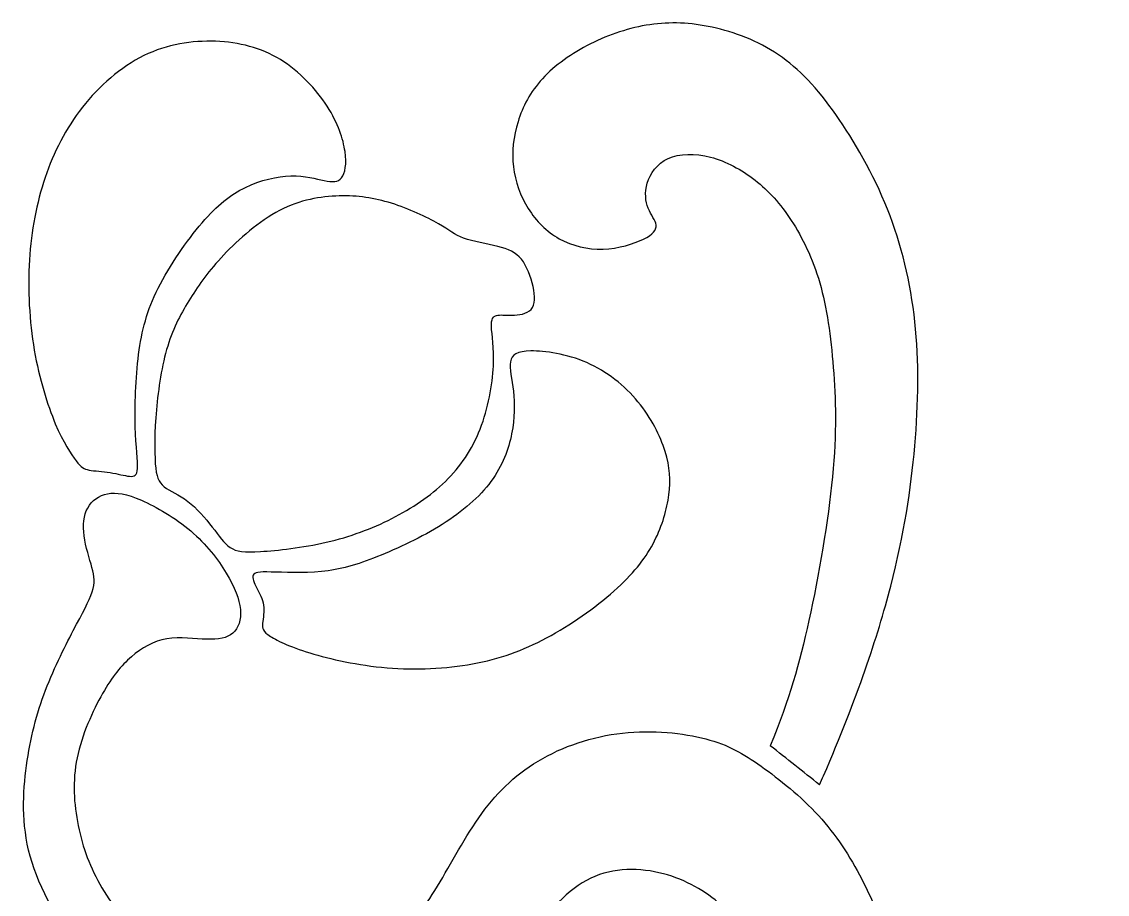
# Model space of a CAD drawing. Extents: x -11 to 8.6, y -2.9 to 35.2.
# Drawn here: x 3.935 to 6.138, y 7.253 to 9.022 of the extents above; entities that cross this region are included whole.
import ezdxf

# ---------------------------------------------------------------- set-up
doc = ezdxf.new("R2010")
doc.units = 0
doc.header["$MEASUREMENT"] = 0
doc.layers.add('LAYER_1', color=7, linetype='CONTINUOUS')

msp = doc.modelspace()

# ---------------------------------------------------------------- linework, layer by layer
at = {"layer": 'LAYER_1'}
for points, knots in [([(5.55396, 7.47463), (5.55668, 7.48087), (5.55937, 7.48708), (5.562, 7.49321), (5.562, 7.49321), (5.63092, 7.65311), (5.67111, 7.77254), (5.69823, 7.87782), (5.69823, 7.87782), (5.72535, 7.98311), (5.73944, 8.07434), (5.74706, 8.16194), (5.74706, 8.16194), (5.7547, 8.24956), (5.75592, 8.33355), (5.74728, 8.41371), (5.74728, 8.41371), (5.73864, 8.49389), (5.72014, 8.57026), (5.69161, 8.64199), (5.69161, 8.64199), (5.66309, 8.71373), (5.62448, 8.78086), (5.58692, 8.8341), (5.58692, 8.8341), (5.54935, 8.88734), (5.51275, 8.92675), (5.47057, 8.95527), (5.47057, 8.95527), (5.42838, 8.9838), (5.38053, 9.0015), (5.33613, 9.01114), (5.33613, 9.01114), (5.29173, 9.02078), (5.25073, 9.02239), (5.20954, 9.01637), (5.20954, 9.01637), (5.16835, 9.01034), (5.12695, 8.99665), (5.08899, 8.97756), (5.08899, 8.97756), (5.051, 8.95848), (5.01643, 8.93397), (4.99153, 8.90684), (4.99153, 8.90684), (4.96661, 8.87972), (4.95132, 8.84996), (4.9419, 8.81963), (4.9419, 8.81963), (4.93245, 8.7893), (4.92881, 8.75833), (4.93242, 8.7282), (4.93242, 8.7282), (4.93604, 8.69807), (4.94691, 8.66871), (4.96277, 8.64341), (4.96277, 8.64341), (4.97864, 8.61809), (4.99957, 8.59678), (5.02567, 8.58233), (5.02567, 8.58233), (5.05179, 8.56786), (5.08315, 8.56022), (5.11449, 8.56122), (5.11449, 8.56122), (5.14584, 8.56222), (5.17719, 8.57187), (5.19647, 8.58131), (5.19647, 8.58131), (5.21576, 8.59075), (5.22301, 8.60001), (5.22201, 8.60985), (5.22201, 8.60985), (5.22099, 8.61969), (5.21175, 8.63016), (5.20613, 8.64421), (5.20613, 8.64421), (5.2005, 8.65828), (5.19848, 8.67596), (5.20429, 8.69505), (5.20429, 8.69505), (5.21012, 8.71413), (5.22381, 8.73465), (5.24651, 8.7451), (5.24651, 8.7451), (5.26922, 8.75554), (5.30097, 8.75594), (5.3325, 8.7477), (5.3325, 8.7477), (5.36405, 8.73946), (5.39542, 8.72259), (5.42294, 8.7011), (5.42294, 8.7011), (5.45047, 8.67959), (5.47418, 8.65345), (5.49647, 8.61929), (5.49647, 8.61929), (5.51878, 8.58514), (5.53971, 8.54294), (5.55416, 8.49271), (5.55416, 8.49271), (5.56863, 8.44247), (5.57667, 8.38418), (5.58168, 8.3209), (5.58168, 8.3209), (5.58671, 8.25759), (5.58872, 8.18926), (5.58008, 8.09966), (5.58008, 8.09966), (5.57144, 8.01003), (5.55214, 7.8991), (5.53225, 7.8079), (5.53225, 7.8079), (5.51295, 7.71937), (5.49305, 7.64936), (5.45391, 7.55405)], [0, 0, 0, 0, 0.0333333, 0.0333333, 0.0333333, 0.0333333, 0.0666667, 0.0666667, 0.0666667, 0.0666667, 0.1, 0.1, 0.1, 0.1, 0.1333333, 0.1333333, 0.1333333, 0.1333333, 0.1666667, 0.1666667, 0.1666667, 0.1666667, 0.2, 0.2, 0.2, 0.2, 0.2333333, 0.2333333, 0.2333333, 0.2333333, 0.2666667, 0.2666667, 0.2666667, 0.2666667, 0.3, 0.3, 0.3, 0.3, 0.3333333, 0.3333333, 0.3333333, 0.3333333, 0.3666667, 0.3666667, 0.3666667, 0.3666667, 0.4, 0.4, 0.4, 0.4, 0.4333333, 0.4333333, 0.4333333, 0.4333333, 0.4666667, 0.4666667, 0.4666667, 0.4666667, 0.5, 0.5, 0.5, 0.5, 0.5333333, 0.5333333, 0.5333333, 0.5333333, 0.5666667, 0.5666667, 0.5666667, 0.5666667, 0.6, 0.6, 0.6, 0.6, 0.6333333, 0.6333333, 0.6333333, 0.6333333, 0.6666667, 0.6666667, 0.6666667, 0.6666667, 0.7, 0.7, 0.7, 0.7, 0.7333333, 0.7333333, 0.7333333, 0.7333333, 0.7666667, 0.7666667, 0.7666667, 0.7666667, 0.8, 0.8, 0.8, 0.8, 0.8333333, 0.8333333, 0.8333333, 0.8333333, 0.8666667, 0.8666667, 0.8666667, 0.8666667, 0.9, 0.9, 0.9, 0.9, 0.9333333, 0.9333333, 0.9333333, 0.9333333, 1, 1, 1, 1]), ([(4.05763, 8.84879), (4.09158, 8.89199), (4.1354, 8.93059), (4.18261, 8.95369), (4.18261, 8.95369), (4.22984, 8.9768), (4.28047, 8.98444), (4.32808, 8.98263), (4.32808, 8.98263), (4.37571, 8.98083), (4.42033, 8.96956), (4.4595, 8.94567), (4.4595, 8.94567), (4.49869, 8.92175), (4.53246, 8.88517), (4.55455, 8.85081), (4.55455, 8.85081), (4.57666, 8.81646), (4.5871, 8.7843), (4.59071, 8.75899), (4.59071, 8.75899), (4.59434, 8.73367), (4.59111, 8.71517), (4.5839, 8.70593), (4.5839, 8.70593), (4.57666, 8.69669), (4.5654, 8.69669), (4.54854, 8.70009), (4.54854, 8.70009), (4.53166, 8.70352), (4.50913, 8.71036), (4.481, 8.70975), (4.481, 8.70975), (4.45288, 8.70915), (4.41912, 8.70111), (4.38879, 8.68646), (4.38879, 8.68646), (4.35845, 8.67179), (4.33151, 8.65046), (4.30058, 8.6145), (4.30058, 8.6145), (4.26963, 8.57854), (4.23465, 8.52788), (4.21175, 8.48228), (4.21175, 8.48228), (4.18884, 8.43668), (4.17798, 8.39607), (4.17176, 8.34766), (4.17176, 8.34766), (4.16553, 8.29923), (4.16391, 8.24296), (4.16511, 8.20096), (4.16511, 8.20096), (4.16631, 8.15897), (4.17036, 8.13123), (4.16956, 8.11637), (4.16956, 8.11637), (4.16876, 8.1015), (4.16311, 8.09947), (4.15328, 8.10048), (4.15328, 8.10048), (4.14344, 8.10148), (4.12935, 8.10553), (4.11409, 8.10793), (4.11409, 8.10793), (4.09882, 8.11034), (4.08234, 8.11114), (4.0715, 8.11315), (4.0715, 8.11315), (4.06065, 8.11515), (4.0554, 8.11838), (4.04496, 8.13183), (4.04496, 8.13183), (4.03451, 8.1453), (4.01884, 8.16901), (4.00276, 8.20718), (4.00276, 8.20718), (3.98669, 8.24536), (3.97021, 8.29802), (3.96017, 8.35648), (3.96017, 8.35648), (3.95012, 8.41495), (3.9465, 8.47927), (3.9501, 8.53915), (3.9501, 8.53915), (3.95373, 8.59902), (3.9646, 8.65449), (3.98207, 8.70613), (3.98207, 8.70613), (3.99955, 8.75776), (4.02367, 8.80561), (4.05763, 8.84879)], [0, 0, 0, 0, 0.0416667, 0.0416667, 0.0416667, 0.0416667, 0.0833333, 0.0833333, 0.0833333, 0.0833333, 0.125, 0.125, 0.125, 0.125, 0.1666667, 0.1666667, 0.1666667, 0.1666667, 0.2083333, 0.2083333, 0.2083333, 0.2083333, 0.25, 0.25, 0.25, 0.25, 0.2916667, 0.2916667, 0.2916667, 0.2916667, 0.3333333, 0.3333333, 0.3333333, 0.3333333, 0.375, 0.375, 0.375, 0.375, 0.4166667, 0.4166667, 0.4166667, 0.4166667, 0.4583333, 0.4583333, 0.4583333, 0.4583333, 0.5, 0.5, 0.5, 0.5, 0.5416667, 0.5416667, 0.5416667, 0.5416667, 0.5833333, 0.5833333, 0.5833333, 0.5833333, 0.625, 0.625, 0.625, 0.625, 0.6666667, 0.6666667, 0.6666667, 0.6666667, 0.7083333, 0.7083333, 0.7083333, 0.7083333, 0.75, 0.75, 0.75, 0.75, 0.7916667, 0.7916667, 0.7916667, 0.7916667, 0.8333333, 0.8333333, 0.8333333, 0.8333333, 0.875, 0.875, 0.875, 0.875, 0.9166667, 0.9166667, 0.9166667, 0.9166667, 1, 1, 1, 1]), ([(4.34459, 8.54934), (4.37494, 8.58129), (4.41634, 8.61789), (4.45793, 8.63958), (4.45793, 8.63958), (4.49952, 8.66127), (4.54132, 8.66812), (4.57888, 8.66913), (4.57888, 8.66913), (4.61647, 8.67013), (4.64982, 8.66528), (4.68498, 8.65423), (4.68498, 8.65423), (4.72014, 8.64319), (4.75715, 8.62591), (4.78024, 8.61266), (4.78024, 8.61266), (4.80335, 8.59939), (4.81259, 8.59015), (4.83148, 8.58333), (4.83148, 8.58333), (4.85036, 8.5765), (4.8789, 8.57205), (4.90059, 8.56664), (4.90059, 8.56664), (4.9223, 8.56122), (4.93717, 8.55477), (4.94862, 8.54072), (4.94862, 8.54072), (4.96009, 8.52666), (4.96812, 8.50494), (4.97233, 8.48545), (4.97233, 8.48545), (4.97656, 8.46597), (4.97696, 8.44867), (4.96852, 8.43903), (4.96852, 8.43903), (4.96009, 8.42939), (4.94281, 8.42738), (4.92915, 8.42718), (4.92915, 8.42718), (4.91548, 8.42698), (4.90542, 8.42858), (4.89841, 8.42678), (4.89841, 8.42678), (4.89137, 8.42497), (4.88734, 8.41972), (4.88794, 8.40387), (4.88794, 8.40387), (4.88854, 8.38799), (4.89378, 8.36147), (4.89197, 8.32391), (4.89197, 8.32391), (4.89015, 8.28632), (4.88131, 8.23769), (4.86505, 8.1961), (4.86505, 8.1961), (4.84877, 8.1545), (4.82504, 8.11993), (4.79451, 8.0902), (4.79451, 8.0902), (4.76398, 8.06045), (4.72658, 8.03553), (4.6858, 8.01485), (4.6858, 8.01485), (4.64501, 7.99414), (4.60079, 7.97766), (4.55278, 7.96662), (4.55278, 7.96662), (4.50475, 7.95557), (4.4529, 7.94992), (4.41934, 7.94792), (4.41934, 7.94792), (4.38579, 7.94591), (4.37051, 7.94753), (4.35786, 7.95595), (4.35786, 7.95595), (4.34519, 7.96439), (4.33515, 7.97969), (4.3213, 7.99755), (4.3213, 7.99755), (4.30743, 8.01543), (4.28973, 8.03595), (4.27165, 8.04961), (4.27165, 8.04961), (4.25357, 8.06326), (4.23507, 8.07011), (4.22362, 8.07933), (4.22362, 8.07933), (4.21217, 8.08858), (4.20774, 8.10026), (4.20574, 8.12596), (4.20574, 8.12596), (4.20373, 8.15168), (4.20414, 8.19149), (4.20794, 8.23507), (4.20794, 8.23507), (4.21177, 8.27867), (4.21901, 8.32611), (4.23086, 8.36468), (4.23086, 8.36468), (4.24272, 8.40325), (4.2592, 8.43301), (4.27708, 8.46154), (4.27708, 8.46154), (4.29496, 8.49006), (4.31426, 8.5174), (4.34459, 8.54934)], [0, 0, 0, 0, 0.0357143, 0.0357143, 0.0357143, 0.0357143, 0.0714286, 0.0714286, 0.0714286, 0.0714286, 0.1071429, 0.1071429, 0.1071429, 0.1071429, 0.1428571, 0.1428571, 0.1428571, 0.1428571, 0.1785714, 0.1785714, 0.1785714, 0.1785714, 0.2142857, 0.2142857, 0.2142857, 0.2142857, 0.25, 0.25, 0.25, 0.25, 0.2857143, 0.2857143, 0.2857143, 0.2857143, 0.3214286, 0.3214286, 0.3214286, 0.3214286, 0.3571429, 0.3571429, 0.3571429, 0.3571429, 0.3928571, 0.3928571, 0.3928571, 0.3928571, 0.4285714, 0.4285714, 0.4285714, 0.4285714, 0.4642857, 0.4642857, 0.4642857, 0.4642857, 0.5, 0.5, 0.5, 0.5, 0.5357143, 0.5357143, 0.5357143, 0.5357143, 0.5714286, 0.5714286, 0.5714286, 0.5714286, 0.6071429, 0.6071429, 0.6071429, 0.6071429, 0.6428571, 0.6428571, 0.6428571, 0.6428571, 0.6785714, 0.6785714, 0.6785714, 0.6785714, 0.7142857, 0.7142857, 0.7142857, 0.7142857, 0.75, 0.75, 0.75, 0.75, 0.7857143, 0.7857143, 0.7857143, 0.7857143, 0.8214286, 0.8214286, 0.8214286, 0.8214286, 0.8571429, 0.8571429, 0.8571429, 0.8571429, 0.8928571, 0.8928571, 0.8928571, 0.8928571, 0.9285714, 0.9285714, 0.9285714, 0.9285714, 1, 1, 1, 1]), ([(4.65646, 7.93747), (4.69805, 7.95395), (4.74668, 7.97688), (4.78808, 8.00298), (4.78808, 8.00298), (4.82947, 8.0291), (4.86363, 8.05846), (4.88692, 8.09), (4.88692, 8.09), (4.91023, 8.12155), (4.92272, 8.1553), (4.92894, 8.18684), (4.92894, 8.18684), (4.93517, 8.21839), (4.93517, 8.24775), (4.93236, 8.27285), (4.93236, 8.27285), (4.92956, 8.29797), (4.9239, 8.31887), (4.92651, 8.33293), (4.92651, 8.33293), (4.92914, 8.347), (4.94, 8.35423), (4.96792, 8.35464), (4.96792, 8.35464), (4.99585, 8.35506), (5.04087, 8.3486), (5.08144, 8.33094), (5.08144, 8.33094), (5.12203, 8.31326), (5.15821, 8.2843), (5.18534, 8.25156), (5.18534, 8.25156), (5.21246, 8.21881), (5.23056, 8.18223), (5.2404, 8.15069), (5.2404, 8.15069), (5.25024, 8.11914), (5.25186, 8.0926), (5.24806, 8.06308), (5.24806, 8.06308), (5.24423, 8.03353), (5.23497, 8.00098), (5.21891, 7.96944), (5.21891, 7.96944), (5.20283, 7.93789), (5.1799, 7.90733), (5.14354, 7.87399), (5.14354, 7.87399), (5.10718, 7.84063), (5.05735, 7.80445), (5.00893, 7.77753), (5.00893, 7.77753), (4.9605, 7.75061), (4.91346, 7.73291), (4.85982, 7.72206), (4.85982, 7.72206), (4.80618, 7.71122), (4.74588, 7.70719), (4.68701, 7.7112), (4.68701, 7.7112), (4.62813, 7.71523), (4.57066, 7.7273), (4.52727, 7.73995), (4.52727, 7.73995), (4.48387, 7.7526), (4.4545, 7.76588), (4.43925, 7.77573), (4.43925, 7.77573), (4.42397, 7.78557), (4.42275, 7.792), (4.42355, 7.80225), (4.42355, 7.80225), (4.42436, 7.81249), (4.42718, 7.82658), (4.42538, 7.83923), (4.42538, 7.83923), (4.42357, 7.85188), (4.41712, 7.86314), (4.41171, 7.87379), (4.41171, 7.87379), (4.40629, 7.88443), (4.40184, 7.89447), (4.40425, 7.90009), (4.40425, 7.90009), (4.40667, 7.90572), (4.41593, 7.90694), (4.44065, 7.90634), (4.44065, 7.90634), (4.46537, 7.90574), (4.50556, 7.90332), (4.54292, 7.90712), (4.54292, 7.90712), (4.58031, 7.91095), (4.61486, 7.92101), (4.65646, 7.93747)], [0, 0, 0, 0, 0.04, 0.04, 0.04, 0.04, 0.08, 0.08, 0.08, 0.08, 0.12, 0.12, 0.12, 0.12, 0.16, 0.16, 0.16, 0.16, 0.2, 0.2, 0.2, 0.2, 0.24, 0.24, 0.24, 0.24, 0.28, 0.28, 0.28, 0.28, 0.32, 0.32, 0.32, 0.32, 0.36, 0.36, 0.36, 0.36, 0.4, 0.4, 0.4, 0.4, 0.44, 0.44, 0.44, 0.44, 0.48, 0.48, 0.48, 0.48, 0.52, 0.52, 0.52, 0.52, 0.56, 0.56, 0.56, 0.56, 0.6, 0.6, 0.6, 0.6, 0.64, 0.64, 0.64, 0.64, 0.68, 0.68, 0.68, 0.68, 0.72, 0.72, 0.72, 0.72, 0.76, 0.76, 0.76, 0.76, 0.8, 0.8, 0.8, 0.8, 0.84, 0.84, 0.84, 0.84, 0.88, 0.88, 0.88, 0.88, 0.92, 0.92, 0.92, 0.92, 1, 1, 1, 1]), ([(6.71102, 8.33752), (6.75279, 8.25714), (6.77049, 8.22982), (6.83157, 8.15709), (6.83157, 8.15709), (6.89265, 8.08435), (6.99716, 7.96618), (7.09843, 7.8593), (7.09843, 7.8593), (7.1997, 7.75239), (7.29776, 7.65672), (7.40024, 7.55104), (7.40024, 7.55104), (7.50273, 7.44534), (7.60963, 7.3296), (7.7097, 7.21065), (7.7097, 7.21065), (7.80976, 7.09168), (7.90299, 6.9695), (7.97935, 6.8614), (7.97935, 6.8614), (8.0557, 6.7533), (8.11519, 6.65924), (8.16583, 6.56), (8.16583, 6.56), (8.21646, 6.46073), (8.25826, 6.35622), (8.28759, 6.25455), (8.28759, 6.25455), (8.31693, 6.15288), (8.33381, 6.05401), (8.33742, 5.95395), (8.33742, 5.95395), (8.34105, 5.85388), (8.3314, 5.75259), (8.31252, 5.65695), (8.31252, 5.65695), (8.29364, 5.56132), (8.2655, 5.47127), (8.21889, 5.38448), (8.21889, 5.38448), (8.17226, 5.29768), (8.10716, 5.21407), (8.04768, 5.15179), (8.04768, 5.15179), (7.98821, 5.08949), (7.93433, 5.0485), (7.8608, 5.0059), (7.8608, 5.0059), (7.78725, 4.9633), (7.69402, 4.91909), (7.58471, 4.88936), (7.58471, 4.88936), (7.47541, 4.85963), (7.35, 4.84434), (7.23709, 4.84634), (7.23709, 4.84634), (7.12415, 4.84836), (7.02367, 4.86767), (6.92199, 4.90343), (6.92199, 4.90343), (6.82032, 4.93919), (6.71743, 4.99145), (6.62059, 5.05253), (6.62059, 5.05253), (6.52373, 5.1136), (6.43291, 5.18354), (6.35575, 5.25466), (6.35575, 5.25466), (6.2786, 5.32579), (6.21508, 5.39815), (6.14355, 5.47288), (6.14355, 5.47288), (6.07203, 5.54763), (5.99243, 5.6248), (5.93458, 5.67181), (5.93458, 5.67181), (5.87671, 5.71884), (5.84053, 5.73573), (5.813, 5.74279), (5.813, 5.74279), (5.78546, 5.74984), (5.76652, 5.74707), (5.74762, 5.7443)], [0, 0, 0, 0, 0.0454545, 0.0454545, 0.0454545, 0.0454545, 0.0909091, 0.0909091, 0.0909091, 0.0909091, 0.1363636, 0.1363636, 0.1363636, 0.1363636, 0.1818182, 0.1818182, 0.1818182, 0.1818182, 0.2272727, 0.2272727, 0.2272727, 0.2272727, 0.2727273, 0.2727273, 0.2727273, 0.2727273, 0.3181818, 0.3181818, 0.3181818, 0.3181818, 0.3636364, 0.3636364, 0.3636364, 0.3636364, 0.4090909, 0.4090909, 0.4090909, 0.4090909, 0.4545455, 0.4545455, 0.4545455, 0.4545455, 0.5, 0.5, 0.5, 0.5, 0.5454545, 0.5454545, 0.5454545, 0.5454545, 0.5909091, 0.5909091, 0.5909091, 0.5909091, 0.6363636, 0.6363636, 0.6363636, 0.6363636, 0.6818182, 0.6818182, 0.6818182, 0.6818182, 0.7272727, 0.7272727, 0.7272727, 0.7272727, 0.7727273, 0.7727273, 0.7727273, 0.7727273, 0.8181818, 0.8181818, 0.8181818, 0.8181818, 0.8636364, 0.8636364, 0.8636364, 0.8636364, 0.9090909, 0.9090909, 0.9090909, 0.9090909, 1, 1, 1, 1]), ([(5.42697, 6.06608), (5.44418, 6.11646), (5.4614, 6.16686), (5.48165, 6.23745), (5.48165, 6.23745), (5.5019, 6.30806), (5.52523, 6.39889), (5.53849, 6.48488), (5.53849, 6.48488), (5.55174, 6.5709), (5.55496, 6.65208), (5.55176, 6.73044), (5.55176, 6.73044), (5.54853, 6.80881), (5.53889, 6.88437), (5.5204, 6.95108), (5.5204, 6.95108), (5.50192, 7.01779), (5.47458, 7.07566), (5.44726, 7.12066), (5.44726, 7.12066), (5.41994, 7.16568), (5.3926, 7.19784), (5.36046, 7.22596), (5.36046, 7.22596), (5.32831, 7.2541), (5.29133, 7.27822), (5.24552, 7.29187), (5.24552, 7.29187), (5.19972, 7.30554), (5.14504, 7.30877), (5.09803, 7.28908), (5.09803, 7.28908), (5.051, 7.26938), (5.01161, 7.22676), (4.96902, 7.17775), (4.96902, 7.17775), (4.92642, 7.12872), (4.8806, 7.07324), (4.83199, 7.03106), (4.83199, 7.03106), (4.78336, 6.98886), (4.7319, 6.95992), (4.66681, 6.94144), (4.66681, 6.94144), (4.6017, 6.92295), (4.52291, 6.91491), (4.45219, 6.91812), (4.45219, 6.91812), (4.38147, 6.92133), (4.31877, 6.93582), (4.25528, 6.96916), (4.25528, 6.96916), (4.19178, 7.00251), (4.12747, 7.05477), (4.07363, 7.11665), (4.07363, 7.11665), (4.01977, 7.17853), (3.97635, 7.25009), (3.95546, 7.31719), (3.95546, 7.31719), (3.93456, 7.3843), (3.93618, 7.44702), (3.943, 7.50327), (3.943, 7.50327), (3.94983, 7.55953), (3.9619, 7.60937), (3.97961, 7.65749), (3.97961, 7.65749), (3.99735, 7.70561), (4.02079, 7.75203), (4.03931, 7.78748), (4.03931, 7.78748), (4.05784, 7.82293), (4.07153, 7.84747), (4.07755, 7.86593), (4.07755, 7.86593), (4.08358, 7.88441), (4.08196, 7.8969), (4.07715, 7.91518), (4.07715, 7.91518), (4.07232, 7.93346), (4.06428, 7.95758), (4.06127, 7.97947), (4.06127, 7.97947), (4.05825, 8.00138), (4.06027, 8.02108), (4.06849, 8.03614), (4.06849, 8.03614), (4.07673, 8.05121), (4.09122, 8.06167), (4.10888, 8.06508), (4.10888, 8.06508), (4.12656, 8.06851), (4.14749, 8.06486), (4.17741, 8.05181), (4.17741, 8.05181), (4.20734, 8.03876), (4.24635, 8.01623), (4.27768, 7.98953), (4.27768, 7.98953), (4.30901, 7.96281), (4.33275, 7.93184), (4.34961, 7.90392), (4.34961, 7.90392), (4.36648, 7.87599), (4.37655, 7.85108), (4.37855, 7.83019), (4.37855, 7.83019), (4.38057, 7.80928), (4.37452, 7.7924), (4.36288, 7.78236), (4.36288, 7.78236), (4.35123, 7.77232), (4.33395, 7.76909), (4.31025, 7.76989), (4.31025, 7.76989), (4.28654, 7.77069), (4.25637, 7.77552), (4.22925, 7.77091), (4.22925, 7.77091), (4.20213, 7.76628), (4.17802, 7.75219), (4.15713, 7.73433), (4.15713, 7.73433), (4.13622, 7.71645), (4.11852, 7.69472), (4.09864, 7.65978), (4.09864, 7.65978), (4.07875, 7.62482), (4.05662, 7.57658), (4.04698, 7.52937), (4.04698, 7.52937), (4.03734, 7.48216), (4.04016, 7.43592), (4.04921, 7.39192), (4.04921, 7.39192), (4.05825, 7.34792), (4.07352, 7.30612), (4.09723, 7.26573), (4.09723, 7.26573), (4.12095, 7.22534), (4.1531, 7.18635), (4.18625, 7.15482), (4.18625, 7.15482), (4.21941, 7.12327), (4.25357, 7.09914), (4.29737, 7.08147), (4.29737, 7.08147), (4.34117, 7.06379), (4.39465, 7.05251), (4.44526, 7.05171), (4.44526, 7.05171), (4.4959, 7.05091), (4.54374, 7.06057), (4.58371, 7.07845), (4.58371, 7.07845), (4.6237, 7.09633), (4.65586, 7.12245), (4.68619, 7.15238), (4.68619, 7.15238), (4.71654, 7.18232), (4.74508, 7.2161), (4.7732, 7.2607), (4.7732, 7.2607), (4.80133, 7.3053), (4.82907, 7.36079), (4.86201, 7.40779), (4.86201, 7.40779), (4.89496, 7.4548), (4.93316, 7.49341), (4.98258, 7.52293), (4.98258, 7.52293), (5.03201, 7.55246), (5.09271, 7.57299), (5.15399, 7.5798), (5.15399, 7.5798), (5.21526, 7.58664), (5.27718, 7.5798), (5.32299, 7.56775), (5.32299, 7.56775), (5.36879, 7.55569), (5.39856, 7.53841), (5.43532, 7.51229), (5.43532, 7.51229), (5.47208, 7.48617), (5.5159, 7.45119), (5.55166, 7.41222), (5.55166, 7.41222), (5.58743, 7.37323), (5.61517, 7.33022), (5.63946, 7.28341), (5.63946, 7.28341), (5.66378, 7.23659), (5.6847, 7.18595), (5.70136, 7.12708), (5.70136, 7.12708), (5.71804, 7.0682), (5.73051, 7.00107), (5.73893, 6.9422), (5.73893, 6.9422), (5.74737, 6.88333), (5.75182, 6.83269), (5.74881, 6.75694), (5.74881, 6.75694), (5.74578, 6.68119), (5.73532, 6.5803), (5.71363, 6.48547), (5.71363, 6.48547), (5.69192, 6.39063), (5.65897, 6.30179), (5.62922, 6.23291), (5.62922, 6.23291), (5.59946, 6.16403), (5.57288, 6.11504), (5.54632, 6.06608)], [0, 0, 0, 0, 0.0181818, 0.0181818, 0.0181818, 0.0181818, 0.0363636, 0.0363636, 0.0363636, 0.0363636, 0.0545455, 0.0545455, 0.0545455, 0.0545455, 0.0727273, 0.0727273, 0.0727273, 0.0727273, 0.0909091, 0.0909091, 0.0909091, 0.0909091, 0.1090909, 0.1090909, 0.1090909, 0.1090909, 0.1272727, 0.1272727, 0.1272727, 0.1272727, 0.1454545, 0.1454545, 0.1454545, 0.1454545, 0.1636364, 0.1636364, 0.1636364, 0.1636364, 0.1818182, 0.1818182, 0.1818182, 0.1818182, 0.2, 0.2, 0.2, 0.2, 0.2181818, 0.2181818, 0.2181818, 0.2181818, 0.2363636, 0.2363636, 0.2363636, 0.2363636, 0.2545455, 0.2545455, 0.2545455, 0.2545455, 0.2727273, 0.2727273, 0.2727273, 0.2727273, 0.2909091, 0.2909091, 0.2909091, 0.2909091, 0.3090909, 0.3090909, 0.3090909, 0.3090909, 0.3272727, 0.3272727, 0.3272727, 0.3272727, 0.3454545, 0.3454545, 0.3454545, 0.3454545, 0.3636364, 0.3636364, 0.3636364, 0.3636364, 0.3818182, 0.3818182, 0.3818182, 0.3818182, 0.4, 0.4, 0.4, 0.4, 0.4181818, 0.4181818, 0.4181818, 0.4181818, 0.4363636, 0.4363636, 0.4363636, 0.4363636, 0.4545455, 0.4545455, 0.4545455, 0.4545455, 0.4727273, 0.4727273, 0.4727273, 0.4727273, 0.4909091, 0.4909091, 0.4909091, 0.4909091, 0.5090909, 0.5090909, 0.5090909, 0.5090909, 0.5272727, 0.5272727, 0.5272727, 0.5272727, 0.5454545, 0.5454545, 0.5454545, 0.5454545, 0.5636364, 0.5636364, 0.5636364, 0.5636364, 0.5818182, 0.5818182, 0.5818182, 0.5818182, 0.6, 0.6, 0.6, 0.6, 0.6181818, 0.6181818, 0.6181818, 0.6181818, 0.6363636, 0.6363636, 0.6363636, 0.6363636, 0.6545455, 0.6545455, 0.6545455, 0.6545455, 0.6727273, 0.6727273, 0.6727273, 0.6727273, 0.6909091, 0.6909091, 0.6909091, 0.6909091, 0.7090909, 0.7090909, 0.7090909, 0.7090909, 0.7272727, 0.7272727, 0.7272727, 0.7272727, 0.7454545, 0.7454545, 0.7454545, 0.7454545, 0.7636364, 0.7636364, 0.7636364, 0.7636364, 0.7818182, 0.7818182, 0.7818182, 0.7818182, 0.8, 0.8, 0.8, 0.8, 0.8181818, 0.8181818, 0.8181818, 0.8181818, 0.8363636, 0.8363636, 0.8363636, 0.8363636, 0.8545455, 0.8545455, 0.8545455, 0.8545455, 0.8727273, 0.8727273, 0.8727273, 0.8727273, 0.8909091, 0.8909091, 0.8909091, 0.8909091, 0.9090909, 0.9090909, 0.9090909, 0.9090909, 0.9272727, 0.9272727, 0.9272727, 0.9272727, 0.9454545, 0.9454545, 0.9454545, 0.9454545, 0.9636364, 0.9636364, 0.9636364, 0.9636364, 1, 1, 1, 1])]:
    msp.add_open_spline(points, degree=3, knots=knots, dxfattribs=at)
msp.add_open_spline([(5.55394, 7.47463), (5.52061, 7.5011), (5.48725, 7.52758), (5.45391, 7.55405)], degree=3, dxfattribs=at)

doc.saveas('drawing.dxf')
